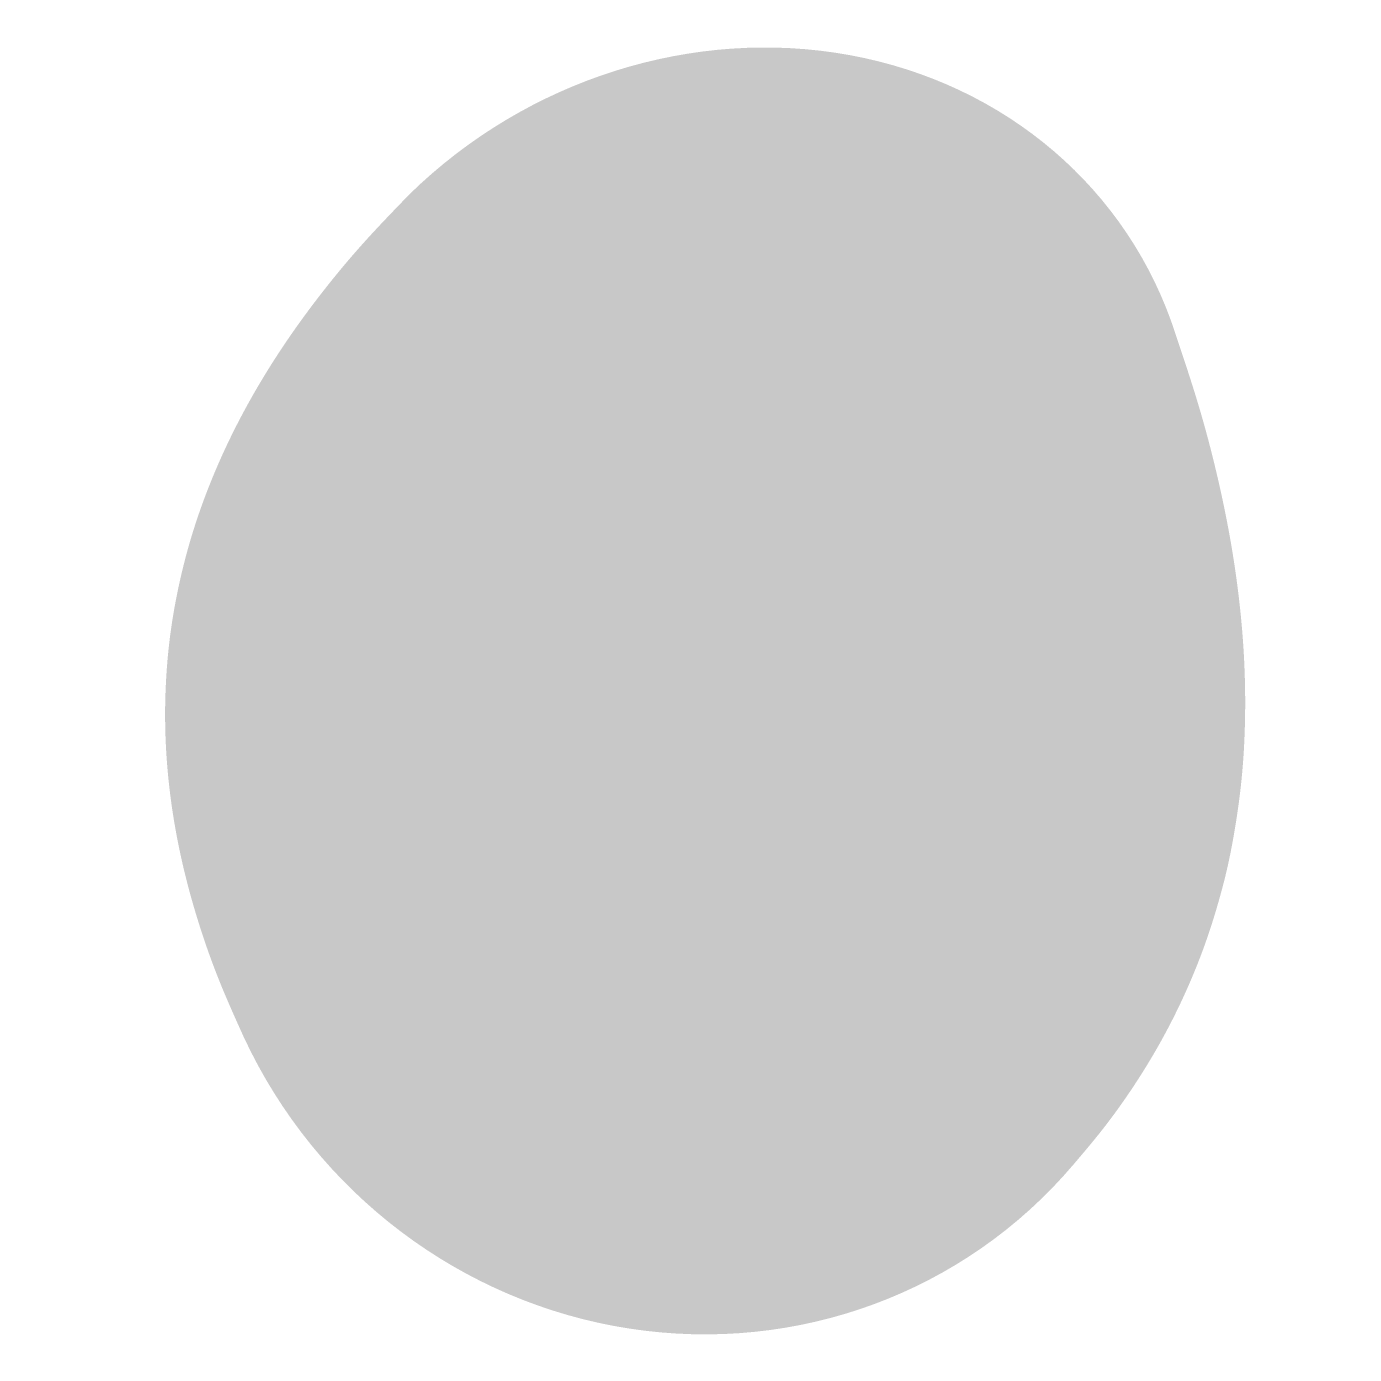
# Model space of a CAD drawing. Extents: x 30 to 5977, y 257 to 2882.
# Drawn here: x 1059.972 to 1062.845, y 843.788 to 846.661 of the extents above; entities that cross this region are included whole.
import ezdxf

# ---------------------------------------------------------------- set-up
doc = ezdxf.new("R2010")
doc.units = 0
doc.linetypes.add('Solid', pattern=[0])
doc.layers.add('Layer 1', color=166, linetype='Solid', lineweight=0)

msp = doc.modelspace()

# ---------------------------------------------------------------- hatches: boundary and pattern name
at = {"layer": 'Layer 1'}
h = msp.add_hatch(color=256, dxfattribs=at)
edge = h.paths.add_edge_path(flags=0)
edge.add_spline(control_points=[(1062.2376, 844.1989), (1062.0025, 843.9217), (1061.6404, 843.7878), (1061.2769, 843.8437)], knot_values=[0, 0, 0, 0, 1, 1, 1, 1], degree=3, periodic=0)
edge.add_spline(control_points=[(1061.2769, 843.8437), (1060.9134, 843.8996), (1060.5987, 844.1377), (1060.442, 844.4751)], knot_values=[0, 0, 0, 0, 1, 1, 1, 1], degree=3, periodic=0)
edge.add_spline(control_points=[(1060.442, 844.4751), (1059.9724, 845.4696), (1060.8011, 846.2983)], knot_values=[0, 0, 0, 1, 1, 1], degree=2, periodic=0)
edge.add_spline(control_points=[(1060.8011, 846.2983), (1061.0558, 846.5471), (1061.4162, 846.6609), (1061.7537, 846.599)], knot_values=[0, 0, 0, 0, 1, 1, 1, 1], degree=3, periodic=0)
edge.add_spline(control_points=[(1061.7537, 846.599), (1062.0912, 846.5371), (1062.3579, 846.3084), (1062.4586, 845.9945)], knot_values=[0, 0, 0, 0, 1, 1, 1, 1], degree=3, periodic=0)
edge.add_spline(control_points=[(1062.4586, 845.9945), (1062.8453, 844.8895), (1062.2376, 844.1989)], knot_values=[0, 0, 0, 1, 1, 1], degree=2, periodic=0)

doc.saveas('drawing.dxf')
